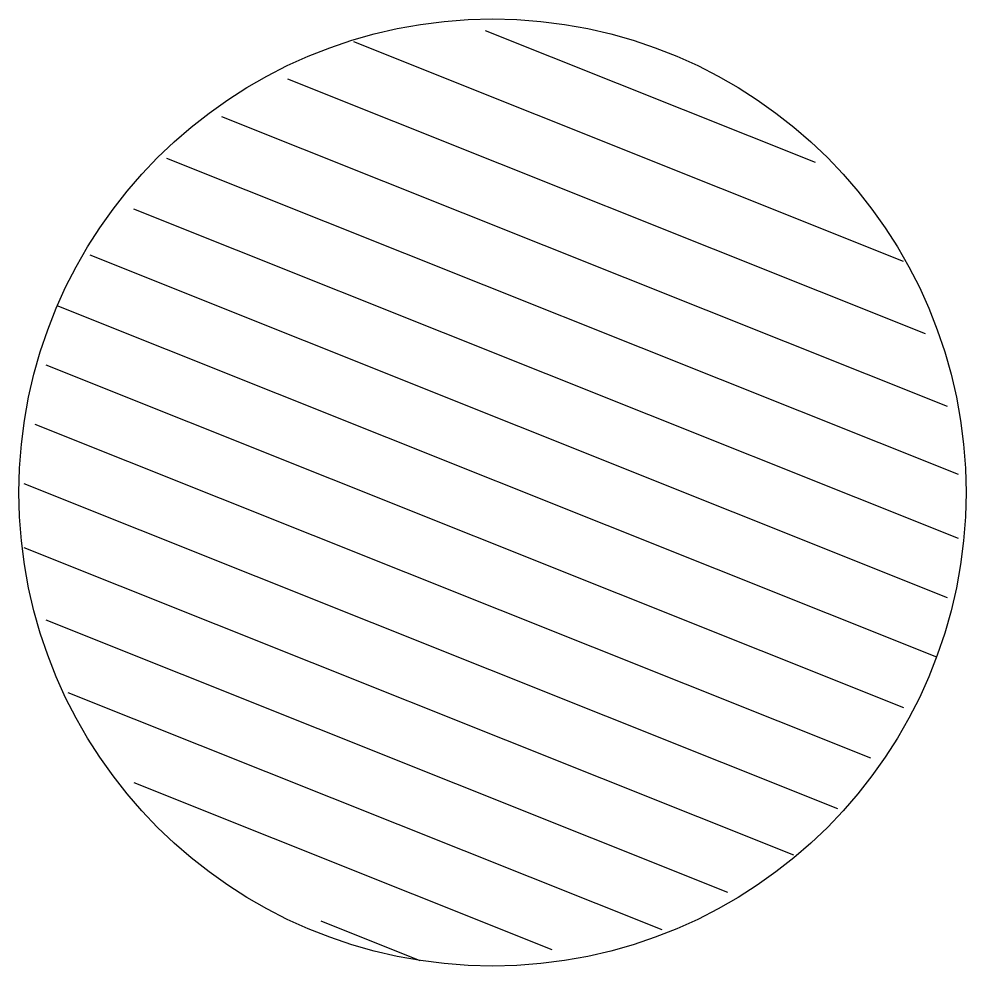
# Model space of a CAD drawing. Header units: metres. Extents: x -2743 to 126, y 13385 to 13916.
# Drawn here: x -1886.9806 to -1886.9006, y 13636.464 to 13636.544 of the extents above; entities that cross this region are included whole.
import ezdxf

# ---------------------------------------------------------------- set-up
doc = ezdxf.new("R2010")
doc.units = ezdxf.units.M
doc.layers.add('output[1-12]_3_ДЖКХ-24_03233tp$0$Полоса деревьев', color=7, linetype='Continuous')

msp = doc.modelspace()

# ---------------------------------------------------------------- linework, layer by layer
at = {"layer": 'output[1-12]_3_ДЖКХ-24_03233tp$0$Полоса деревьев'}
for points in [[(-1886.913335, 13636.531835), (-1886.941196, 13636.542961)], [(-1886.905902, 13636.523483), (-1886.952337, 13636.542026)], [(-1886.904042, 13636.517356), (-1886.957906, 13636.538866)], [(-1886.902182, 13636.511229), (-1886.963475, 13636.535706)], [(-1886.90125, 13636.505473), (-1886.968115, 13636.532175)], [(-1886.901247, 13636.500088), (-1886.970898, 13636.527903)], [(-1886.902173, 13636.495073), (-1886.97461, 13636.524001)], [(-1886.903098, 13636.490059), (-1886.977393, 13636.519728)], [(-1886.905881, 13636.485786), (-1886.978319, 13636.514714)], [(-1886.908664, 13636.481514), (-1886.979244, 13636.5097)], [(-1886.911447, 13636.477241), (-1886.98017, 13636.504685)], [(-1886.915159, 13636.47334), (-1886.980167, 13636.4993)], [(-1886.920728, 13636.47018), (-1886.978307, 13636.493173)], [(-1886.926297, 13636.46702), (-1886.976446, 13636.487046)], [(-1886.935581, 13636.465343), (-1886.970871, 13636.479436)], [(-1886.946722, 13636.464408), (-1886.95508, 13636.467746)]]:
    msp.add_lwpolyline(points, dxfattribs=at)
msp.add_circle((-1886.940616, 13636.503965), 0.04, dxfattribs=at)

doc.saveas('drawing.dxf')
